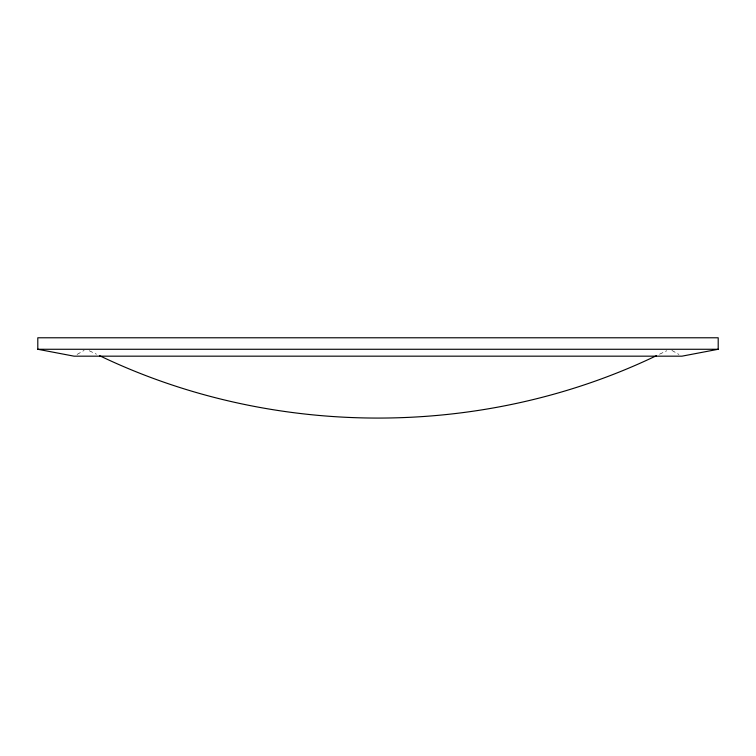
<?xml version="1.0" encoding="UTF-8"?>
<svg xmlns="http://www.w3.org/2000/svg" width="756" height="756" viewBox="0 0 756 756"><rect width="100%" height="100%" fill="white"/><g stroke="black" fill="none" stroke-linecap="round" stroke-linejoin="round"><path stroke-width="0.57" stroke-dasharray="3.78 2.83" d="M77.065 354.441L84.114 350.425M659.525 354.214L666.764 350.756M89.236 350.756L96.475 354.214M671.886 350.425L678.935 354.441"/><path stroke-width="1.13" d="M656.425 355.689C483.188 438.867 272.812 438.867 99.575 355.689M718.2 349.272L681.95 356.17L74.05 356.17L37.8 349.272L37.8 337.781L718.2 337.781L718.2 349.272L37.8 349.272"/></g></svg>
